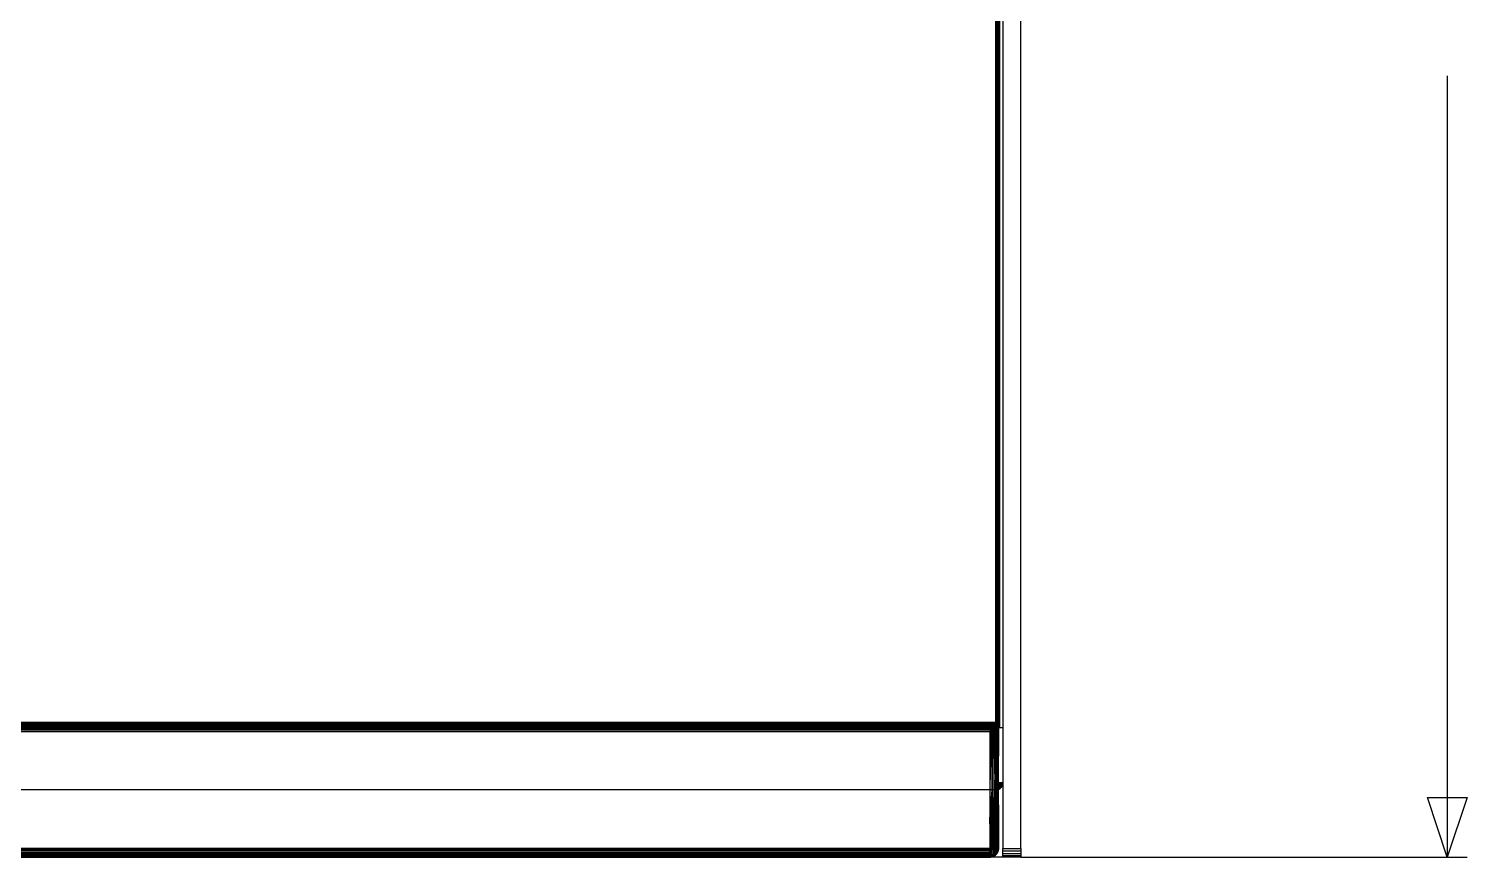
# Model space of a CAD drawing. Header units: inches. Extents: x 12 to 4609, y 5 to 3256.
# Drawn here: x 1133 to 1944, y 1642 to 2110 of the extents above; entities that cross this region are included whole.
import ezdxf

# ---------------------------------------------------------------- set-up
doc = ezdxf.new("R2010")
doc.units = ezdxf.units.IN
doc.header["$MEASUREMENT"] = 0

msp = doc.modelspace()

# ---------------------------------------------------------------- linework, layer by layer
for p, q in [((1692.34, 1647.05), (1692.34, 2637.05)), ((1682.34, 2568.88), (1682.34, 1715.23)), ((1678.34, 1911.05), (1678.34, 2407.05)), ((1678.73, 1911.05), (1678.73, 2407.05)), ((1679.11, 2407.05), (1679.11, 1911.05)), ((1679.45, 2407.05), (1679.45, 1911.05)), ((1679.76, 2407.05), (1679.76, 1911.05)), ((1679.87, 2407.05), (1679.87, 1911.05)), ((1680.01, 2407.05), (1680.01, 1911.05)), ((1680.19, 2407.05), (1680.19, 1911.05)), ((1680.3, 2407.05), (1680.3, 1911.05)), ((1680.34, 1911.05), (1680.34, 2407.05)), ((1933.03, 2083.22), (1933.03, 1642.05)), ((1678.34, 1911.05), (1678.73, 1911.05)), ((1678.34, 1910.9), (1678.34, 1911.05)), ((1678.34, 1910.9), (1678.73, 1910.9)), ((1678.34, 1910.47), (1678.34, 1910.9)), ((1678.34, 1910.47), (1678.73, 1910.47)), ((1678.34, 1909.82), (1678.34, 1910.47)), ((1678.34, 1909.82), (1678.73, 1909.82)), ((1678.34, 1909.55), (1678.34, 1909.82)), ((1678.34, 1909.55), (1678.73, 1909.55)), ((1678.34, 1909.51), (1678.34, 1909.55)), ((1678.34, 1909.51), (1678.73, 1909.51)), ((1678.34, 1909.41), (1678.34, 1909.51)), ((1678.73, 1909.41), (1678.34, 1909.41)), ((1678.34, 1909.24), (1678.34, 1909.41)), ((1678.34, 1909.24), (1678.73, 1909.24)), ((1678.34, 1909.05), (1678.34, 1909.24)), ((1678.73, 1909.05), (1678.34, 1909.05)), ((1678.34, 1893.05), (1678.34, 1909.05)), ((1678.73, 1910.9), (1678.73, 1911.05)), ((1678.73, 1910.47), (1678.73, 1910.9)), ((1678.73, 1909.82), (1678.73, 1910.47)), ((1678.73, 1909.55), (1678.73, 1909.82)), ((1678.73, 1909.51), (1678.73, 1909.55)), ((1678.73, 1909.41), (1678.73, 1909.51)), ((1678.73, 1909.24), (1678.73, 1909.41)), ((1678.73, 1909.05), (1678.73, 1909.24)), ((1678.73, 1893.05), (1678.73, 1909.05)), ((1679.11, 1911.05), (1679.45, 1911.05)), ((1679.11, 1911.05), (1679.11, 1910.9)), ((1679.11, 1910.9), (1679.45, 1910.9)), ((1679.11, 1910.9), (1679.11, 1910.47)), ((1679.11, 1910.47), (1679.45, 1910.47)), ((1679.11, 1910.47), (1679.11, 1909.82)), ((1679.11, 1909.82), (1679.45, 1909.82)), ((1679.11, 1909.82), (1679.11, 1909.55)), ((1679.11, 1909.55), (1679.45, 1909.55)), ((1679.11, 1909.55), (1679.11, 1909.51)), ((1679.11, 1909.51), (1679.45, 1909.51)), ((1679.11, 1909.51), (1679.11, 1909.41)), ((1679.45, 1909.41), (1679.11, 1909.41)), ((1679.11, 1909.41), (1679.11, 1909.24)), ((1679.11, 1909.24), (1679.45, 1909.24)), ((1679.11, 1909.24), (1679.11, 1909.05)), ((1679.45, 1909.05), (1679.11, 1909.05)), ((1679.11, 1909.05), (1679.11, 1893.05)), ((1679.45, 1911.05), (1679.76, 1911.05)), ((1679.45, 1911.05), (1679.45, 1910.9)), ((1679.45, 1910.9), (1679.76, 1910.9)), ((1679.45, 1910.9), (1679.45, 1910.47)), ((1679.45, 1910.47), (1679.76, 1910.47)), ((1679.45, 1910.47), (1679.45, 1909.82)), ((1679.45, 1909.82), (1679.76, 1909.82)), ((1679.45, 1909.82), (1679.45, 1909.55)), ((1679.45, 1909.55), (1679.76, 1909.55)), ((1679.45, 1909.55), (1679.45, 1909.51)), ((1679.45, 1909.51), (1679.76, 1909.51)), ((1679.45, 1909.51), (1679.45, 1909.41)), ((1679.76, 1909.41), (1679.45, 1909.41)), ((1679.45, 1909.41), (1679.45, 1909.24)), ((1679.45, 1909.24), (1679.76, 1909.24)), ((1679.45, 1909.24), (1679.45, 1909.05)), ((1679.76, 1909.05), (1679.45, 1909.05)), ((1679.45, 1909.05), (1679.45, 1893.05)), ((1679.76, 1911.05), (1679.87, 1911.05)), ((1679.76, 1911.05), (1679.76, 1910.9)), ((1679.76, 1910.9), (1679.87, 1910.9)), ((1679.76, 1910.9), (1679.76, 1910.47)), ((1679.76, 1910.47), (1679.87, 1910.47)), ((1679.76, 1910.47), (1679.76, 1909.82)), ((1679.76, 1909.82), (1679.87, 1909.82)), ((1679.76, 1909.82), (1679.76, 1909.55)), ((1679.76, 1909.55), (1679.87, 1909.55)), ((1679.76, 1909.55), (1679.76, 1909.51)), ((1679.76, 1909.51), (1679.87, 1909.51)), ((1679.76, 1909.51), (1679.76, 1909.41)), ((1679.87, 1909.41), (1679.76, 1909.41)), ((1679.76, 1909.41), (1679.76, 1909.24)), ((1679.76, 1909.24), (1679.87, 1909.24)), ((1679.76, 1909.24), (1679.76, 1909.05)), ((1679.76, 1909.05), (1679.76, 1893.05)), ((1679.87, 1909.05), (1679.76, 1909.05)), ((1679.87, 1911.05), (1680.01, 1911.05)), ((1679.87, 1911.05), (1679.87, 1910.9)), ((1679.87, 1910.9), (1680.01, 1910.9)), ((1679.87, 1910.9), (1679.87, 1910.47)), ((1679.87, 1910.47), (1680.01, 1910.47)), ((1679.87, 1910.47), (1679.87, 1909.82)), ((1679.87, 1909.82), (1680.01, 1909.82)), ((1679.87, 1909.82), (1679.87, 1909.55)), ((1679.87, 1909.55), (1680.01, 1909.55)), ((1679.87, 1909.55), (1679.87, 1909.51)), ((1679.87, 1909.51), (1680.01, 1909.51)), ((1679.87, 1909.51), (1679.87, 1909.41)), ((1680.01, 1909.41), (1679.87, 1909.41)), ((1679.87, 1909.41), (1679.87, 1909.24)), ((1679.87, 1909.24), (1680.01, 1909.24)), ((1679.87, 1909.24), (1679.87, 1909.05)), ((1679.87, 1909.05), (1679.87, 1893.05)), ((1680.01, 1909.05), (1679.87, 1909.05)), ((1680.01, 1911.05), (1680.01, 1910.9)), ((1680.01, 1910.9), (1680.01, 1910.47)), ((1680.01, 1910.47), (1680.01, 1909.82)), ((1680.01, 1909.82), (1680.01, 1909.55)), ((1680.01, 1909.55), (1680.01, 1909.51)), ((1680.01, 1909.51), (1680.01, 1909.41)), ((1680.01, 1909.41), (1680.01, 1909.24)), ((1680.01, 1909.24), (1680.01, 1909.05)), ((1680.01, 1909.05), (1680.01, 1893.05)), ((1680.19, 1911.05), (1680.3, 1911.05)), ((1680.19, 1911.05), (1680.19, 1910.9)), ((1680.19, 1910.9), (1680.3, 1910.9)), ((1680.19, 1910.9), (1680.19, 1910.47)), ((1680.19, 1910.47), (1680.3, 1910.47)), ((1680.19, 1910.47), (1680.19, 1909.82)), ((1680.19, 1909.82), (1680.3, 1909.82)), ((1680.19, 1909.82), (1680.19, 1909.55)), ((1680.19, 1909.55), (1680.3, 1909.55)), ((1680.19, 1909.55), (1680.19, 1909.51)), ((1680.19, 1909.51), (1680.3, 1909.51)), ((1680.19, 1909.51), (1680.19, 1909.41)), ((1680.3, 1909.41), (1680.19, 1909.41)), ((1680.19, 1909.41), (1680.19, 1909.24)), ((1680.19, 1909.24), (1680.3, 1909.24)), ((1680.19, 1909.24), (1680.19, 1909.05)), ((1680.3, 1909.05), (1680.19, 1909.05)), ((1680.19, 1909.05), (1680.19, 1893.05)), ((1680.3, 1911.05), (1680.34, 1911.05)), ((1680.3, 1911.05), (1680.3, 1910.9)), ((1680.3, 1910.9), (1680.34, 1910.9)), ((1680.3, 1910.9), (1680.3, 1910.47)), ((1680.3, 1910.47), (1680.34, 1910.47)), ((1680.3, 1910.47), (1680.3, 1909.82)), ((1680.3, 1909.82), (1680.34, 1909.82)), ((1680.3, 1909.82), (1680.3, 1909.55)), ((1680.3, 1909.55), (1680.34, 1909.55)), ((1680.3, 1909.55), (1680.3, 1909.51)), ((1680.3, 1909.51), (1680.34, 1909.51)), ((1680.3, 1909.51), (1680.3, 1909.41)), ((1680.34, 1909.41), (1680.3, 1909.41)), ((1680.3, 1909.41), (1680.3, 1909.24)), ((1680.3, 1909.24), (1680.34, 1909.24)), ((1680.3, 1909.24), (1680.3, 1909.05)), ((1680.34, 1909.05), (1680.3, 1909.05)), ((1680.3, 1909.05), (1680.3, 1893.05)), ((1680.34, 1910.9), (1680.34, 1911.05)), ((1680.34, 1910.47), (1680.34, 1910.9)), ((1680.34, 1909.82), (1680.34, 1910.47)), ((1680.34, 1909.55), (1680.34, 1909.82)), ((1680.34, 1909.51), (1680.34, 1909.55)), ((1680.34, 1909.41), (1680.34, 1909.51)), ((1680.34, 1909.24), (1680.34, 1909.41)), ((1680.34, 1909.05), (1680.34, 1909.24)), ((1680.34, 1893.05), (1680.34, 1909.05)), ((1678.73, 1893.05), (1678.34, 1893.05)), ((1678.34, 1892.86), (1678.34, 1893.05)), ((1678.34, 1892.86), (1678.73, 1892.86)), ((1678.34, 1892.7), (1678.34, 1892.86)), ((1678.73, 1892.7), (1678.34, 1892.7)), ((1678.34, 1892.59), (1678.34, 1892.7)), ((1678.34, 1892.59), (1678.73, 1892.59)), ((1678.34, 1892.55), (1678.34, 1892.59)), ((1678.73, 1892.55), (1678.34, 1892.55)), ((1678.34, 1892.29), (1678.34, 1892.55)), ((1678.73, 1892.29), (1678.34, 1892.29)), ((1678.34, 1891.64), (1678.34, 1892.29)), ((1678.34, 1891.64), (1678.73, 1891.64)), ((1678.34, 1891.21), (1678.34, 1891.64)), ((1678.73, 1891.21), (1678.34, 1891.21)), ((1678.34, 1891.05), (1678.34, 1891.21)), ((1678.73, 1891.05), (1678.34, 1891.05)), ((1678.34, 1890.71), (1678.34, 1891.05)), ((1678.73, 1892.86), (1678.73, 1893.05)), ((1678.73, 1892.7), (1678.73, 1892.86)), ((1678.73, 1892.59), (1678.73, 1892.7)), ((1678.73, 1892.55), (1678.73, 1892.59)), ((1678.73, 1892.29), (1678.73, 1892.55)), ((1678.73, 1891.64), (1678.73, 1892.29)), ((1678.73, 1891.21), (1678.73, 1891.64)), ((1678.73, 1891.05), (1678.73, 1891.21)), ((1678.73, 1890.71), (1678.73, 1891.05)), ((1679.45, 1893.05), (1679.11, 1893.05)), ((1679.11, 1893.05), (1679.11, 1892.86)), ((1679.11, 1892.86), (1679.45, 1892.86)), ((1679.11, 1892.86), (1679.11, 1892.7)), ((1679.45, 1892.7), (1679.11, 1892.7)), ((1679.11, 1892.7), (1679.11, 1892.59)), ((1679.11, 1892.59), (1679.45, 1892.59)), ((1679.11, 1892.59), (1679.11, 1892.55)), ((1679.45, 1892.55), (1679.11, 1892.55)), ((1679.11, 1892.55), (1679.11, 1892.29)), ((1679.45, 1892.29), (1679.11, 1892.29)), ((1679.11, 1892.29), (1679.11, 1891.64)), ((1679.11, 1891.64), (1679.45, 1891.64)), ((1679.11, 1891.64), (1679.11, 1891.21)), ((1679.45, 1891.21), (1679.11, 1891.21)), ((1679.11, 1891.21), (1679.11, 1891.05)), ((1679.45, 1891.05), (1679.11, 1891.05)), ((1679.11, 1891.05), (1679.12, 1890.71)), ((1679.76, 1893.05), (1679.45, 1893.05)), ((1679.45, 1893.05), (1679.45, 1892.86)), ((1679.45, 1892.86), (1679.76, 1892.86)), ((1679.45, 1892.86), (1679.45, 1892.7)), ((1679.76, 1892.7), (1679.45, 1892.7)), ((1679.45, 1892.7), (1679.45, 1892.59)), ((1679.45, 1892.59), (1679.76, 1892.59)), ((1679.45, 1892.59), (1679.45, 1892.55)), ((1679.76, 1892.55), (1679.45, 1892.55)), ((1679.45, 1892.55), (1679.45, 1892.29)), ((1679.76, 1892.29), (1679.45, 1892.29)), ((1679.45, 1892.29), (1679.45, 1891.64)), ((1679.45, 1891.64), (1679.76, 1891.64)), ((1679.45, 1891.64), (1679.45, 1891.21)), ((1679.76, 1891.21), (1679.45, 1891.21)), ((1679.45, 1891.21), (1679.45, 1891.05)), ((1679.45, 1891.05), (1679.45, 1890.71)), ((1679.76, 1891.05), (1679.45, 1891.05)), ((1679.87, 1893.05), (1679.76, 1893.05)), ((1679.76, 1893.05), (1679.76, 1892.86)), ((1679.76, 1892.86), (1679.87, 1892.86)), ((1679.76, 1892.86), (1679.76, 1892.7)), ((1679.87, 1892.7), (1679.76, 1892.7)), ((1679.76, 1892.7), (1679.76, 1892.59)), ((1679.76, 1892.59), (1679.87, 1892.59)), ((1679.76, 1892.59), (1679.76, 1892.55)), ((1679.87, 1892.55), (1679.76, 1892.55)), ((1679.76, 1892.55), (1679.76, 1892.29)), ((1679.87, 1892.29), (1679.76, 1892.29)), ((1679.76, 1892.29), (1679.76, 1891.64)), ((1679.76, 1891.64), (1679.87, 1891.64)), ((1679.76, 1891.64), (1679.76, 1891.21)), ((1679.87, 1891.21), (1679.76, 1891.21)), ((1679.76, 1891.21), (1679.76, 1891.05)), ((1679.76, 1891.05), (1679.76, 1890.71)), ((1679.87, 1891.05), (1679.76, 1891.05)), ((1680.01, 1893.05), (1679.87, 1893.05)), ((1679.87, 1893.05), (1679.87, 1892.86)), ((1679.87, 1892.86), (1680.01, 1892.86)), ((1679.87, 1892.86), (1679.87, 1892.7)), ((1680.01, 1892.7), (1679.87, 1892.7)), ((1679.87, 1892.7), (1679.87, 1892.59)), ((1679.87, 1892.59), (1680.01, 1892.59)), ((1679.87, 1892.59), (1679.87, 1892.55)), ((1680.01, 1892.55), (1679.87, 1892.55)), ((1679.87, 1892.55), (1679.87, 1892.29)), ((1680.01, 1892.29), (1679.87, 1892.29)), ((1679.87, 1892.29), (1679.87, 1891.64)), ((1679.87, 1891.64), (1680.01, 1891.64)), ((1679.87, 1891.64), (1679.87, 1891.21)), ((1680.01, 1891.21), (1679.87, 1891.21)), ((1679.87, 1891.21), (1679.87, 1891.05)), ((1679.87, 1891.05), (1679.87, 1890.71)), ((1680.01, 1891.05), (1679.87, 1891.05)), ((1680.01, 1893.05), (1680.01, 1892.86)), ((1680.01, 1892.86), (1680.01, 1892.7)), ((1680.01, 1892.7), (1680.01, 1892.59)), ((1680.01, 1892.59), (1680.01, 1892.55)), ((1680.01, 1892.55), (1680.01, 1892.29)), ((1680.01, 1892.29), (1680.01, 1891.64)), ((1680.01, 1891.64), (1680.01, 1891.21)), ((1680.01, 1891.21), (1680.01, 1891.05)), ((1680.01, 1891.05), (1680.01, 1890.71)), ((1680.3, 1893.05), (1680.19, 1893.05)), ((1680.19, 1893.05), (1680.19, 1892.86)), ((1680.19, 1892.86), (1680.3, 1892.86)), ((1680.19, 1892.86), (1680.19, 1892.7)), ((1680.3, 1892.7), (1680.19, 1892.7)), ((1680.19, 1892.7), (1680.19, 1892.59)), ((1680.19, 1892.59), (1680.3, 1892.59)), ((1680.19, 1892.59), (1680.19, 1892.55)), ((1680.3, 1892.55), (1680.19, 1892.55)), ((1680.19, 1892.55), (1680.19, 1892.29)), ((1680.3, 1892.29), (1680.19, 1892.29)), ((1680.19, 1892.29), (1680.19, 1891.64)), ((1680.19, 1891.64), (1680.3, 1891.64)), ((1680.19, 1891.64), (1680.19, 1891.21)), ((1680.3, 1891.21), (1680.19, 1891.21)), ((1680.19, 1891.21), (1680.19, 1891.05)), ((1680.3, 1891.05), (1680.19, 1891.05)), ((1680.19, 1891.05), (1680.19, 1890.71)), ((1680.34, 1893.05), (1680.3, 1893.05)), ((1680.3, 1893.05), (1680.3, 1892.86)), ((1680.3, 1892.86), (1680.34, 1892.86)), ((1680.3, 1892.86), (1680.3, 1892.7)), ((1680.34, 1892.7), (1680.3, 1892.7)), ((1680.3, 1892.7), (1680.3, 1892.59)), ((1680.3, 1892.59), (1680.34, 1892.59)), ((1680.3, 1892.59), (1680.3, 1892.55)), ((1680.34, 1892.55), (1680.3, 1892.55)), ((1680.3, 1892.55), (1680.3, 1892.29)), ((1680.34, 1892.29), (1680.3, 1892.29)), ((1680.3, 1892.29), (1680.3, 1891.64)), ((1680.3, 1891.64), (1680.34, 1891.64)), ((1680.3, 1891.64), (1680.3, 1891.21)), ((1680.34, 1891.21), (1680.3, 1891.21)), ((1680.3, 1891.21), (1680.3, 1891.05)), ((1680.34, 1891.05), (1680.3, 1891.05)), ((1680.3, 1891.05), (1680.3, 1890.71)), ((1680.34, 1892.86), (1680.34, 1893.05)), ((1680.34, 1892.7), (1680.34, 1892.86)), ((1680.34, 1892.59), (1680.34, 1892.7)), ((1680.34, 1892.55), (1680.34, 1892.59)), ((1680.34, 1892.29), (1680.34, 1892.55)), ((1680.34, 1891.64), (1680.34, 1892.29)), ((1680.34, 1891.21), (1680.34, 1891.64)), ((1680.34, 1891.05), (1680.34, 1891.21)), ((1680.34, 1890.71), (1680.34, 1891.05)), ((1678.34, 1718.05), (1678.34, 1890.71)), ((1678.73, 1890.71), (1678.34, 1890.71)), ((1678.73, 1718.05), (1678.73, 1890.71)), ((1678.73, 1890.71), (1679.12, 1890.71)), ((1679.11, 1718.05), (1679.12, 1890.71)), ((1679.12, 1890.71), (1679.45, 1890.71)), ((1679.45, 1890.71), (1679.76, 1890.71)), ((1679.45, 1890.71), (1679.45, 1718.05)), ((1679.76, 1890.71), (1679.76, 1718.05)), ((1679.76, 1890.71), (1679.87, 1890.71)), ((1680.01, 1890.71), (1679.87, 1890.71)), ((1679.87, 1890.71), (1679.87, 1715.05)), ((1680.01, 1890.71), (1680.19, 1890.71)), ((1680.01, 1890.71), (1680.01, 1715.05)), ((1680.19, 1890.71), (1680.3, 1890.71)), ((1680.19, 1890.71), (1680.19, 1715.05)), ((1680.3, 1890.71), (1680.34, 1890.71)), ((1680.3, 1890.71), (1680.3, 1715.05)), ((1680.34, 1715.23), (1680.34, 1890.71)), ((705.4, 1717.99), (1679.78, 1717.99)), ((705.46, 1717.94), (1679.73, 1717.94)), ((705.52, 1717.87), (1679.66, 1717.87)), ((705.58, 1717.82), (1679.6, 1717.81)), ((705.66, 1717.73), (1679.52, 1717.73)), ((705.81, 1717.59), (1679.38, 1717.59)), ((705.95, 1717.44), (1679.22, 1717.43)), ((1679.07, 1717.28), (706.12, 1717.28)), ((706.28, 1717.12), (1678.91, 1717.12)), ((1678.34, 1718.05), (706.34, 1718.04)), ((706.44, 1716.96), (1678.75, 1716.96)), ((706.76, 1716.64), (1678.43, 1716.64)), ((707.08, 1716.32), (1678.11, 1716.32)), ((707.4, 1715.99), (1677.79, 1715.99)), ((707.73, 1715.67), (1677.46, 1715.67)), ((708.38, 1715.02), (1676.81, 1715.02)), ((709.03, 1714.36), (1676.15, 1714.36)), ((1675.5, 1713.71), (709.69, 1713.71)), ((710.34, 1713.05), (1674.84, 1713.05)), ((1675.5, 1713.71), (1674.84, 1713.05)), ((1675.5, 1713.71), (1674.84, 1680.05)), ((1674.84, 1713.05), (1674.84, 1680.05)), ((1676.15, 1714.36), (1675.5, 1713.71)), ((1675.5, 1713.71), (1676.14, 1680.05)), ((1676.14, 1680.05), (1676.81, 1715.02)), ((1676.15, 1714.36), (1676.14, 1680.05)), ((1676.81, 1715.02), (1676.15, 1714.36)), ((1677.46, 1715.67), (1676.81, 1715.02)), ((1676.81, 1715.02), (1677.34, 1680.05)), ((1677.34, 1680.05), (1677.79, 1715.99)), ((1677.34, 1680.05), (1677.46, 1715.67)), ((1677.79, 1715.99), (1677.46, 1715.67)), ((1678.11, 1716.32), (1677.79, 1715.99)), ((1677.79, 1715.99), (1678.38, 1680.05)), ((1678.43, 1716.64), (1678.11, 1716.32)), ((1678.38, 1680.05), (1678.11, 1716.32)), ((1678.73, 1718.05), (1678.34, 1718.05)), ((1678.75, 1716.96), (1678.38, 1680.05)), ((1678.38, 1680.05), (1678.43, 1716.64)), ((1678.75, 1716.96), (1678.43, 1716.64)), ((1679.11, 1718.05), (1678.73, 1718.05)), ((1678.91, 1717.12), (1678.75, 1716.96)), ((1679.17, 1680.05), (1678.75, 1716.96)), ((1679.07, 1717.28), (1678.91, 1717.12)), ((1679.17, 1680.05), (1678.91, 1717.12)), ((1679.22, 1717.43), (1679.07, 1717.28)), ((1679.17, 1680.05), (1679.07, 1717.28)), ((1679.45, 1718.05), (1679.11, 1718.05)), ((1679.17, 1680.05), (1679.52, 1717.73)), ((1679.38, 1717.59), (1679.17, 1680.05)), ((1679.22, 1717.43), (1679.17, 1680.05)), ((1679.38, 1717.59), (1679.22, 1717.43)), ((1679.52, 1717.73), (1679.38, 1717.59)), ((1679.76, 1718.05), (1679.45, 1718.05)), ((1679.6, 1717.81), (1679.52, 1717.73)), ((1679.52, 1717.73), (1679.66, 1684.05)), ((1679.66, 1717.87), (1679.6, 1717.81)), ((1679.66, 1684.05), (1679.6, 1717.81)), ((1679.73, 1717.94), (1679.66, 1717.87)), ((1679.66, 1684.05), (1679.66, 1717.87)), ((1679.66, 1684.05), (1679.76, 1715.05)), ((1679.72, 1715.05), (1679.66, 1684.05)), ((1679.73, 1717.94), (1679.72, 1715.05)), ((1679.76, 1715.05), (1679.72, 1715.05)), ((1679.76, 1717.97), (1679.73, 1717.94)), ((1679.84, 1718.05), (1679.76, 1718.05)), ((1679.78, 1717.99), (1679.76, 1717.97)), ((1679.76, 1715.05), (1679.78, 1717.99)), ((1679.76, 1717.97), (1679.76, 1715.05)), ((1679.79, 1715.05), (1679.76, 1715.05)), ((1679.84, 1718.05), (1679.78, 1717.99)), ((1679.78, 1717.99), (1679.79, 1715.05)), ((1679.79, 1715.05), (1679.84, 1699.05)), ((1679.84, 1715.05), (1679.79, 1715.05)), ((1679.84, 1718.05), (1679.84, 1715.05)), ((1679.84, 1715.05), (1679.84, 1699.05)), ((1679.87, 1715.05), (1679.84, 1715.05)), ((1680.01, 1715.05), (1679.87, 1715.05)), ((1680.19, 1715.05), (1680.01, 1715.05)), ((1680.3, 1715.05), (1680.19, 1715.05)), ((1680.34, 1715.05), (1680.3, 1715.05)), ((1680.34, 1715.05), (1680.34, 1715.23)), ((1680.34, 1715.23), (1680.57, 1715.23)), ((1680.57, 1715.05), (1680.34, 1715.05)), ((1680.57, 1715.23), (1680.57, 1715.05)), ((1680.57, 1715.23), (1681.17, 1715.23)), ((1681.17, 1715.05), (1680.57, 1715.05)), ((1681.17, 1715.23), (1681.17, 1715.05)), ((1681.17, 1715.23), (1681.67, 1715.23)), ((1681.67, 1715.05), (1681.17, 1715.05)), ((1681.67, 1715.23), (1681.67, 1715.05)), ((1681.67, 1715.23), (1682.04, 1715.23)), ((1682.04, 1715.05), (1681.67, 1715.05)), ((1682.04, 1715.05), (1682.04, 1715.23)), ((1682.04, 1715.23), (1682.27, 1715.23)), ((1682.27, 1715.05), (1682.04, 1715.05)), ((1682.27, 1715.05), (1682.27, 1715.23)), ((1682.27, 1715.23), (1682.34, 1715.23)), ((1682.34, 1715.05), (1682.27, 1715.05)), ((1682.34, 1715.23), (1682.34, 1715.05)), ((1682.34, 1715.05), (1682.34, 1684.05)), ((1679.66, 1684.05), (1679.84, 1699.05)), ((1679.84, 1684.05), (1679.84, 1699.05)), ((1674.84, 1680.05), (710.34, 1680.05)), ((1676.14, 1680.05), (1674.84, 1680.05)), ((1674.84, 1680.05), (1674.84, 1663.55)), ((1674.84, 1663.55), (1676.14, 1680.05)), ((1675.55, 1647.05), (1676.14, 1680.05)), ((1677.34, 1680.05), (1676.14, 1680.05)), ((1676.14, 1680.05), (1676.92, 1647.05)), ((1676.25, 1647.05), (1676.14, 1680.05)), ((1676.92, 1647.05), (1677.34, 1680.05)), ((1678.38, 1680.05), (1677.34, 1680.05)), ((1677.34, 1680.05), (1678.12, 1647.05)), ((1677.55, 1647.05), (1677.34, 1680.05)), ((1678.38, 1680.05), (1678.12, 1647.05)), ((1679.17, 1680.05), (1678.38, 1680.05)), ((1679.05, 1647.05), (1678.38, 1680.05)), ((1678.62, 1647.05), (1678.38, 1680.05)), ((1679.05, 1647.05), (1679.17, 1680.05)), ((1679.67, 1680.05), (1679.17, 1680.05)), ((1679.17, 1680.05), (1679.39, 1647.05)), ((1679.39, 1647.05), (1679.67, 1680.05)), ((1679.67, 1680.05), (1679.64, 1647.05)), ((1679.66, 1683.27), (1679.66, 1684.05)), ((1679.66, 1684.05), (1679.84, 1684.05)), ((1679.66, 1682.52), (1679.66, 1683.27)), ((1679.66, 1683.27), (1679.84, 1683.27)), ((1679.66, 1682.39), (1679.66, 1682.52)), ((1679.66, 1682.52), (1679.84, 1682.52)), ((1679.66, 1682.32), (1679.66, 1682.39)), ((1679.84, 1682.39), (1679.66, 1682.39)), ((1679.84, 1682.39), (1679.66, 1682.32)), ((1679.66, 1682.25), (1679.66, 1682.32)), ((1679.67, 1681.83), (1679.66, 1682.25)), ((1679.66, 1682.25), (1679.84, 1682.13)), ((1679.67, 1681.83), (1679.84, 1681.83)), ((1679.67, 1681.22), (1679.67, 1681.83)), ((1679.69, 1681.22), (1679.67, 1681.22)), ((1679.68, 1681.18), (1679.67, 1681.22)), ((1679.67, 1680.84), (1679.68, 1681.18)), ((1679.67, 1680.84), (1679.72, 1680.73)), ((1679.67, 1680.73), (1679.67, 1680.84)), ((1679.72, 1680.73), (1679.67, 1680.73)), ((1679.67, 1680.67), (1679.67, 1680.73)), ((1679.7, 1680.62), (1679.67, 1680.67)), ((1679.67, 1680.6), (1679.67, 1680.67)), ((1679.67, 1680.6), (1679.7, 1680.62)), ((1679.67, 1680.3), (1679.67, 1680.6)), ((1679.67, 1680.3), (1679.84, 1680.35)), ((1679.67, 1680.05), (1679.67, 1680.3)), ((1679.84, 1680.05), (1679.67, 1680.05)), ((1679.67, 1680.05), (1679.84, 1663.55)), ((1679.67, 1680.05), (1679.79, 1647.05)), ((1679.69, 1681.22), (1679.68, 1681.18)), ((1679.68, 1681.18), (1679.73, 1681.04)), ((1679.84, 1681.22), (1679.69, 1681.22)), ((1679.7, 1680.62), (1679.75, 1680.66)), ((1679.84, 1680.43), (1679.7, 1680.62)), ((1679.8, 1680.73), (1679.72, 1680.73)), ((1679.72, 1680.73), (1679.75, 1680.66)), ((1679.73, 1681.04), (1679.84, 1680.73)), ((1679.73, 1681.04), (1679.8, 1680.73)), ((1679.75, 1680.66), (1679.8, 1680.7)), ((1679.75, 1680.66), (1679.84, 1680.43)), ((1679.84, 1680.73), (1679.8, 1680.73)), ((1679.8, 1680.7), (1679.84, 1680.73)), ((1679.8, 1680.73), (1679.8, 1680.7)), ((1679.8, 1680.7), (1679.84, 1680.51)), ((1682.34, 1684.05), (1679.84, 1684.05)), ((1679.84, 1683.27), (1679.84, 1684.05)), ((1681.84, 1683.27), (1679.84, 1683.27)), ((1679.84, 1682.52), (1679.84, 1683.27)), ((1680.11, 1682.52), (1679.84, 1682.39)), ((1680.11, 1682.52), (1679.84, 1682.52)), ((1679.84, 1682.39), (1679.84, 1682.52)), ((1679.84, 1682.39), (1679.84, 1682.13)), ((1679.84, 1682.39), (1680, 1682.02)), ((1679.84, 1682.13), (1679.84, 1681.83)), ((1680, 1682.02), (1679.84, 1682.13)), ((1679.84, 1681.83), (1680.08, 1681.83)), ((1679.84, 1681.22), (1679.84, 1681.83)), ((1679.84, 1680.73), (1680.34, 1681.22)), ((1679.84, 1681.22), (1679.84, 1680.73)), ((1680.34, 1681.22), (1679.84, 1681.22)), ((1679.84, 1680.51), (1679.84, 1680.73)), ((1679.84, 1680.51), (1679.84, 1680.43)), ((1679.84, 1680.4), (1679.84, 1680.43)), ((1679.87, 1680.36), (1679.84, 1680.4)), ((1679.84, 1680.35), (1679.84, 1680.4)), ((1679.84, 1680.35), (1679.87, 1680.36)), ((1679.84, 1680.05), (1679.84, 1680.35)), ((1679.84, 1663.55), (1679.84, 1680.05)), ((1679.87, 1680.36), (1680.57, 1680.73)), ((1680, 1682.02), (1680.08, 1681.83)), ((1680.08, 1681.83), (1680.34, 1681.83)), ((1680.34, 1682.52), (1680.11, 1682.52)), ((1680.34, 1682.44), (1680.34, 1682.52)), ((1680.42, 1682.52), (1680.34, 1682.52)), ((1680.34, 1682.44), (1680.76, 1681.83)), ((1680.34, 1681.83), (1680.34, 1682.44)), ((1680.34, 1681.83), (1680.76, 1681.83)), ((1680.34, 1681.22), (1680.64, 1681.58)), ((1680.42, 1682.52), (1680.84, 1681.83)), ((1680.63, 1682.52), (1680.42, 1682.52)), ((1680.57, 1680.73), (1681.17, 1681.22)), ((1680.84, 1682.38), (1680.63, 1682.52)), ((1680.84, 1682.52), (1680.63, 1682.52)), ((1680.64, 1681.58), (1680.8, 1681.78)), ((1681.17, 1681.22), (1680.64, 1681.58)), ((1680.76, 1681.83), (1680.84, 1681.83)), ((1680.8, 1681.78), (1680.84, 1681.83)), ((1680.8, 1681.78), (1681.17, 1681.22)), ((1680.84, 1682.52), (1680.84, 1682.38)), ((1680.97, 1682.52), (1680.84, 1682.52)), ((1680.84, 1682.38), (1680.84, 1681.83)), ((1681.11, 1682.2), (1680.84, 1682.38)), ((1680.84, 1681.83), (1681.11, 1682.2)), ((1680.97, 1682.52), (1681.19, 1682.31)), ((1681.34, 1682.52), (1680.97, 1682.52)), ((1681.11, 1682.2), (1681.19, 1682.31)), ((1681.67, 1681.83), (1681.11, 1682.2)), ((1681.17, 1681.22), (1681.67, 1681.83)), ((1681.19, 1682.31), (1681.34, 1682.52)), ((1681.19, 1682.31), (1681.67, 1681.83)), ((1681.34, 1682.52), (1681.43, 1682.65)), ((1681.43, 1682.65), (1681.49, 1682.75)), ((1681.43, 1682.65), (1682.04, 1682.52)), ((1681.49, 1682.75), (1681.56, 1682.84)), ((1682.04, 1682.52), (1681.49, 1682.75)), ((1681.56, 1682.84), (1681.84, 1683.27)), ((1681.56, 1682.84), (1682.04, 1682.52)), ((1681.67, 1681.83), (1682.04, 1682.52)), ((1681.84, 1683.27), (1681.89, 1683.35)), ((1681.84, 1683.27), (1682.27, 1683.27)), ((1681.89, 1683.35), (1681.99, 1683.5)), ((1682.27, 1683.27), (1681.89, 1683.35)), ((1681.99, 1683.5), (1682.34, 1684.05)), ((1681.99, 1683.5), (1682.27, 1683.27)), ((1682.04, 1682.52), (1682.27, 1683.27)), ((1682.27, 1683.27), (1682.34, 1684.05)), ((1682.34, 1684.05), (1682.34, 1647.05)), ((1674.84, 1663.55), (1674.84, 1647.05)), ((1675.55, 1647.05), (1674.84, 1663.55)), ((1679.79, 1647.05), (1679.84, 1663.55)), ((1679.84, 1663.55), (1679.84, 1647.05)), ((1674.84, 1647.05), (710.34, 1647.05)), ((710.34, 1646.34), (1674.84, 1646.34)), ((1674.84, 1645.64), (710.34, 1645.64)), ((710.34, 1644.98), (1674.84, 1644.98)), ((710.34, 1644.35), (1674.84, 1644.35)), ((710.34, 1643.78), (1674.84, 1643.78)), ((710.34, 1643.27), (1674.84, 1643.27)), ((710.34, 1642.85), (1674.84, 1642.85)), ((1674.84, 1642.5), (710.34, 1642.5)), ((710.34, 1642.26), (1674.84, 1642.26)), ((1674.84, 1642.1), (710.34, 1642.1)), ((710.34, 1642.05), (1674.84, 1642.05)), ((1675.55, 1647.05), (1674.84, 1647.05)), ((1675.55, 1647.05), (1674.84, 1646.34)), ((1674.84, 1646.34), (1674.84, 1647.05)), ((1675.82, 1646.1), (1674.84, 1646.34)), ((1674.84, 1645.64), (1674.84, 1646.34)), ((1674.84, 1644.98), (1675.82, 1646.1)), ((1674.84, 1645.64), (1675.82, 1646.1)), ((1674.84, 1644.98), (1674.84, 1645.64)), ((1674.84, 1644.98), (1675.82, 1645.18)), ((1675.82, 1645.18), (1674.84, 1644.35)), ((1674.84, 1644.35), (1674.84, 1644.98)), ((1674.84, 1643.78), (1674.84, 1644.35)), ((1674.84, 1644.35), (1675.82, 1644.33)), ((1675.82, 1644.33), (1674.84, 1643.78)), ((1675.82, 1643.59), (1674.84, 1643.78)), ((1674.84, 1643.27), (1674.84, 1643.78)), ((1674.84, 1643.27), (1675.82, 1643.59)), ((1674.84, 1642.85), (1674.84, 1643.27)), ((1674.84, 1643.27), (1675.82, 1642.98)), ((1674.84, 1642.85), (1675.82, 1642.98)), ((1675.82, 1642.98), (1674.84, 1642.5)), ((1674.84, 1642.5), (1674.84, 1642.85)), ((1675.82, 1642.52), (1674.84, 1642.26)), ((1674.84, 1642.5), (1675.82, 1642.52)), ((1674.84, 1642.26), (1674.84, 1642.5)), ((1674.84, 1642.1), (1674.84, 1642.26)), ((1674.84, 1642.26), (1675.82, 1642.24)), ((1674.84, 1642.1), (1675.82, 1642.24)), ((1674.84, 1642.05), (1675.55, 1642.1)), ((1674.84, 1642.05), (1674.84, 1642.1)), ((1674.84, 1642.1), (1675.55, 1642.1)), ((1682.34, 1642.05), (1674.84, 1642.05)), ((1676.25, 1647.05), (1675.55, 1647.05)), ((1675.55, 1647.05), (1675.82, 1646.1)), ((1675.55, 1642.1), (1676.25, 1642.26)), ((1675.82, 1642.24), (1675.55, 1642.1)), ((1675.82, 1646.1), (1676.25, 1647.05)), ((1675.82, 1646.1), (1676.76, 1646.15)), ((1675.82, 1645.18), (1675.82, 1646.1)), ((1675.82, 1645.18), (1676.76, 1645.29)), ((1675.82, 1644.33), (1675.82, 1645.18)), ((1675.82, 1644.33), (1676.76, 1644.49)), ((1675.82, 1643.59), (1675.82, 1644.33)), ((1675.82, 1643.59), (1676.76, 1643.79)), ((1675.82, 1642.98), (1675.82, 1643.59)), ((1675.82, 1642.98), (1676.76, 1643.21)), ((1675.82, 1642.52), (1675.82, 1642.98)), ((1675.82, 1642.52), (1676.76, 1642.79)), ((1676.76, 1642.52), (1675.82, 1642.24)), ((1675.82, 1642.24), (1675.82, 1642.52)), ((1675.82, 1642.24), (1676.25, 1642.26)), ((1676.92, 1647.05), (1676.25, 1647.05)), ((1676.25, 1647.05), (1676.76, 1646.15)), ((1676.25, 1642.26), (1676.76, 1642.52)), ((1676.25, 1642.26), (1676.92, 1642.5)), ((1676.92, 1647.05), (1676.76, 1646.15)), ((1676.76, 1646.15), (1677.62, 1646.24)), ((1676.76, 1646.15), (1676.76, 1645.29)), ((1676.76, 1645.29), (1677.62, 1645.46)), ((1676.76, 1645.29), (1676.76, 1644.49)), ((1676.76, 1644.49), (1677.62, 1644.74)), ((1676.76, 1644.49), (1676.76, 1643.79)), ((1676.76, 1643.79), (1677.62, 1644.11)), ((1676.76, 1643.79), (1676.76, 1643.21)), ((1676.76, 1643.21), (1677.62, 1643.6)), ((1676.76, 1642.79), (1677.62, 1643.21)), ((1676.76, 1643.21), (1676.76, 1642.79)), ((1677.62, 1642.98), (1676.76, 1642.52)), ((1677.55, 1642.85), (1676.76, 1642.52)), ((1676.76, 1642.79), (1676.76, 1642.52)), ((1676.76, 1642.52), (1676.92, 1642.5)), ((1677.55, 1647.05), (1676.92, 1647.05)), ((1676.92, 1647.05), (1677.62, 1646.24)), ((1676.92, 1642.5), (1677.55, 1642.85)), ((1678.12, 1647.05), (1677.55, 1647.05)), ((1677.55, 1647.05), (1677.62, 1646.24)), ((1677.55, 1647.05), (1678.38, 1646.36)), ((1677.55, 1642.85), (1678.12, 1643.27)), ((1677.62, 1642.98), (1677.55, 1642.85)), ((1677.62, 1646.24), (1678.38, 1646.36)), ((1677.62, 1646.24), (1677.62, 1645.46)), ((1677.62, 1645.46), (1678.38, 1645.7)), ((1677.62, 1645.46), (1677.62, 1644.74)), ((1677.62, 1644.74), (1678.38, 1645.09)), ((1677.62, 1644.74), (1677.62, 1644.11)), ((1677.62, 1644.11), (1678.38, 1644.55)), ((1677.62, 1643.6), (1678.38, 1644.11)), ((1677.62, 1644.11), (1677.62, 1643.6)), ((1677.62, 1643.21), (1678.38, 1643.79)), ((1677.62, 1643.6), (1677.62, 1643.21)), ((1678.38, 1643.59), (1677.62, 1642.98)), ((1677.62, 1642.98), (1678.12, 1643.27)), ((1677.62, 1643.21), (1677.62, 1642.98)), ((1678.12, 1647.05), (1678.62, 1647.05)), ((1678.38, 1646.36), (1678.12, 1647.05)), ((1678.12, 1643.27), (1678.62, 1643.78)), ((1678.38, 1643.59), (1678.12, 1643.27)), ((1678.38, 1646.36), (1678.62, 1647.05)), ((1678.38, 1646.36), (1678.8, 1646.8)), ((1679, 1646.51), (1678.38, 1646.36)), ((1678.38, 1646.36), (1678.38, 1645.7)), ((1678.38, 1645.7), (1679, 1645.99)), ((1678.38, 1645.7), (1678.38, 1645.09)), ((1678.38, 1645.09), (1679, 1645.51)), ((1678.38, 1644.55), (1679, 1645.09)), ((1678.38, 1645.09), (1678.38, 1644.55)), ((1678.38, 1644.11), (1679, 1644.74)), ((1678.38, 1644.55), (1678.38, 1644.11)), ((1678.38, 1643.79), (1679, 1644.49)), ((1679, 1644.33), (1678.38, 1643.59)), ((1678.38, 1644.11), (1678.38, 1643.79)), ((1678.38, 1643.79), (1678.38, 1643.59)), ((1678.38, 1643.59), (1678.62, 1643.78)), ((1679.05, 1647.05), (1678.62, 1647.05)), ((1678.62, 1647.05), (1678.8, 1646.8)), ((1678.62, 1643.78), (1679.05, 1644.35)), ((1678.8, 1646.8), (1679, 1646.51)), ((1679.05, 1647.05), (1679, 1646.51)), ((1679, 1646.51), (1679.46, 1646.68)), ((1679, 1646.51), (1679, 1645.99)), ((1679, 1645.99), (1679.46, 1646.32)), ((1679, 1645.51), (1679.46, 1645.99)), ((1679, 1645.99), (1679, 1645.51)), ((1679, 1645.09), (1679.46, 1645.7)), ((1679, 1645.51), (1679, 1645.09)), ((1679, 1644.74), (1679.46, 1645.46)), ((1679, 1644.49), (1679.46, 1645.29)), ((1679.46, 1645.18), (1679, 1644.33)), ((1679, 1645.09), (1679, 1644.74)), ((1679, 1644.33), (1679.39, 1644.98)), ((1679, 1644.74), (1679, 1644.49)), ((1679, 1644.49), (1679, 1644.33)), ((1679.05, 1644.35), (1679, 1644.33)), ((1679.05, 1647.05), (1679.39, 1647.05)), ((1679.05, 1647.05), (1679.26, 1646.87)), ((1679.05, 1644.35), (1679.39, 1644.98)), ((1679.26, 1646.87), (1679.39, 1647.05)), ((1679.26, 1646.87), (1679.46, 1646.68)), ((1679.39, 1647.05), (1679.64, 1647.05)), ((1679.39, 1647.05), (1679.46, 1646.68)), ((1679.39, 1647.05), (1679.59, 1646.95)), ((1679.46, 1645.18), (1679.39, 1644.98)), ((1679.46, 1646.68), (1679.75, 1646.86)), ((1679.46, 1646.32), (1679.46, 1646.68)), ((1679.46, 1646.32), (1679.75, 1646.68)), ((1679.46, 1645.99), (1679.75, 1646.51)), ((1679.46, 1645.7), (1679.75, 1646.36)), ((1679.46, 1646.32), (1679.46, 1645.99)), ((1679.46, 1645.46), (1679.75, 1646.24)), ((1679.46, 1645.18), (1679.72, 1646.01)), ((1679.46, 1645.29), (1679.72, 1646.01)), ((1679.46, 1645.99), (1679.46, 1645.7)), ((1679.46, 1645.46), (1679.46, 1645.7)), ((1679.46, 1645.18), (1679.64, 1645.64)), ((1679.46, 1645.29), (1679.46, 1645.46)), ((1679.46, 1645.29), (1679.46, 1645.18)), ((1679.59, 1646.95), (1679.64, 1647.05)), ((1679.59, 1646.95), (1679.75, 1646.86)), ((1679.64, 1647.05), (1679.79, 1647.05)), ((1679.64, 1647.05), (1679.75, 1646.86)), ((1679.64, 1645.64), (1679.72, 1646.01)), ((1679.72, 1646.01), (1679.75, 1646.1)), ((1679.84, 1647.05), (1679.75, 1646.86)), ((1679.75, 1646.51), (1679.84, 1647.05)), ((1679.75, 1646.86), (1679.79, 1647.05)), ((1679.75, 1646.68), (1679.84, 1647.05)), ((1679.75, 1646.68), (1679.75, 1646.86)), ((1679.75, 1646.68), (1679.75, 1646.51)), ((1679.75, 1646.36), (1679.75, 1646.51)), ((1679.75, 1646.24), (1679.75, 1646.36)), ((1679.75, 1646.24), (1679.79, 1646.34)), ((1679.76, 1646.19), (1679.75, 1646.24)), ((1679.75, 1646.15), (1679.76, 1646.19)), ((1679.75, 1646.1), (1679.75, 1646.15)), ((1679.79, 1647.05), (1679.84, 1647.05)), ((1679.79, 1646.34), (1679.84, 1647.05)), ((1682.34, 1647.05), (1692.34, 1647.05)), ((1682.34, 1645.51), (1682.34, 1647.05)), ((1682.34, 1644.11), (1682.34, 1645.51)), ((1692.34, 1645.51), (1682.34, 1645.51)), ((1682.34, 1643.01), (1682.34, 1644.11)), ((1682.34, 1644.11), (1692.34, 1644.11)), ((1682.34, 1642.3), (1682.34, 1643.01)), ((1682.34, 1643.01), (1692.34, 1643.01)), ((1682.34, 1642.05), (1682.34, 1642.3)), ((1682.34, 1642.3), (1692.34, 1642.3)), ((1692.34, 1642.05), (1682.34, 1642.05)), ((1692.34, 1647.05), (1692.34, 1645.51)), ((1692.34, 1645.51), (1692.34, 1644.11)), ((1692.34, 1644.11), (1692.34, 1643.01)), ((1692.34, 1643.01), (1692.34, 1642.3)), ((1692.34, 1642.3), (1692.34, 1642.05)), ((1692.34, 1642.05), (1944.27, 1642.05))]:
    msp.add_line(p, q)

# ---------------------------------------------------------------- meshes
mesh = msp.add_polyface()
corners = [(1933.03, 1642.05), (1921.78, 1675.79), (1944.27, 1675.79)]
mesh.append_faces([[corners[k] for k in face] for face in [(0, 1, 2)]])

doc.saveas('drawing.dxf')
